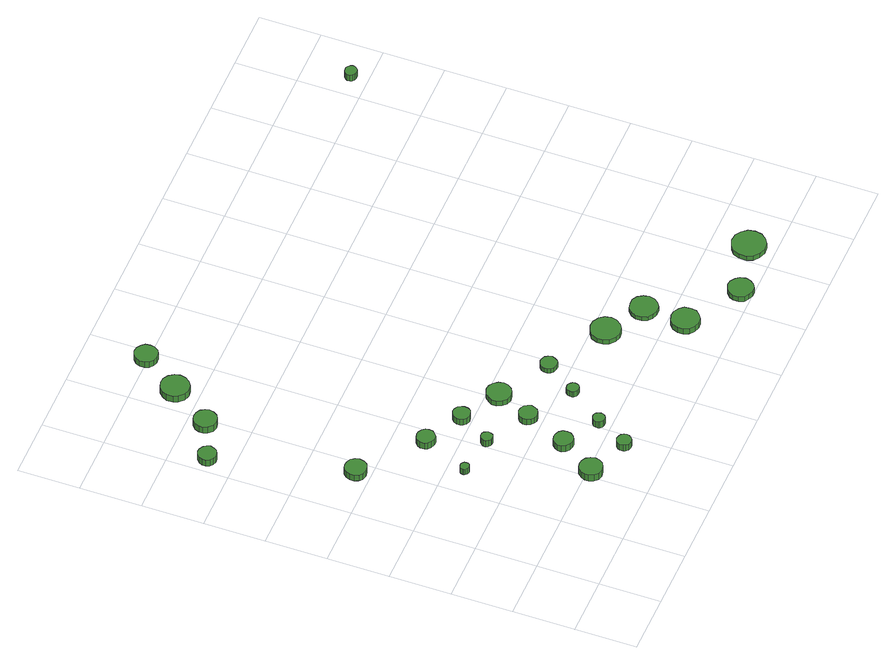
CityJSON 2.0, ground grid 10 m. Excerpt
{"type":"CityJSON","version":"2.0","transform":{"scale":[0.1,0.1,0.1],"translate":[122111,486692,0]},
"CityObjects":{
"tree1":{"type":"SolitaryVegetationObject","attributes":{"function":"something"},"geometry":[{"type":"MultiSurface","lod":"1","boundaries":[[[0,1,2,3,4,5,6,7,8,9,10,11,12,13,14]],[[15,16,17,18,19,20,21,22,23,24,25,26,27,28,29]],[[0,29,28,1]],[[1,28,27,2]],[[2,27,26,3]],[[3,26,25,4]],[[4,25,24,5]],[[5,24,23,6]],[[6,23,22,7]],[[7,22,21,8]],[[8,21,20,9]],[[9,20,19,10]],[[10,19,18,11]],[[11,18,17,12]],[[12,17,16,13]],[[13,16,15,14]],[[14,15,29,0]]]}]},
"tree2":{"type":"SolitaryVegetationObject","attributes":{"function":"something"},"geometry":[{"type":"MultiSurface","lod":"1","boundaries":[[[30,31,32,33,34,35,36,37,38,39,40,41,42,43,44]],[[45,46,47,48,49,50,51,52,53,54,55,56,57,58,59]],[[30,59,58,31]],[[31,58,57,32]],[[32,57,56,33]],[[33,56,55,34]],[[34,55,54,35]],[[35,54,53,36]],[[36,53,52,37]],[[37,52,51,38]],[[38,51,50,39]],[[39,50,49,40]],[[40,49,48,41]],[[41,48,47,42]],[[42,47,46,43]],[[43,46,45,44]],[[44,45,59,30]]]}]},
"tree3":{"type":"SolitaryVegetationObject","attributes":{"function":"something"},"geometry":[{"type":"MultiSurface","lod":"1","boundaries":[[[60,61,62,63,64,65,66,67,68,69,70,71,72,73,74]],[[75,76,77,78,79,80,81,82,83,84,85,86,87,88,89]],[[60,89,88,61]],[[61,88,87,62]],[[62,87,86,63]],[[63,86,85,64]],[[64,85,84,65]],[[65,84,83,66]],[[66,83,82,67]],[[67,82,81,68]],[[68,81,80,69]],[[69,80,79,70]],[[70,79,78,71]],[[71,78,77,72]],[[72,77,76,73]],[[73,76,75,74]],[[74,75,89,60]]]}]},
"tree4":{"type":"SolitaryVegetationObject","attributes":{"function":"something"},"geometry":[{"type":"MultiSurface","lod":"1","boundaries":[[[90,91,92,93,94,95,96,97,98,99,100,101,102,103,104]],[[105,106,107,108,109,110,111,112,113,114,115,116,117,118,119]],[[90,119,118,91]],[[91,118,117,92]],[[92,117,116,93]],[[93,116,115,94]],[[94,115,114,95]],[[95,114,113,96]],[[96,113,112,97]],[[97,112,111,98]],[[98,111,110,99]],[[99,110,109,100]],[[100,109,108,101]],[[101,108,107,102]],[[102,107,106,103]],[[103,106,105,104]],[[104,105,119,90]]]}]},
"tree5":{"type":"SolitaryVegetationObject","attributes":{"function":"something"},"geometry":[{"type":"MultiSurface","lod":"1","boundaries":[[[120,121,122,123,124,125,126,127,128,129,130,131,132,133,134]],[[135,136,137,138,139,140,141,142,143,144,145,146,147,148,149]],[[120,149,148,121]],[[121,148,147,122]],[[122,147,146,123]],[[123,146,145,124]],[[124,145,144,125]],[[125,144,143,126]],[[126,143,142,127]],[[127,142,141,128]],[[128,141,140,129]],[[129,140,139,130]],[[130,139,138,131]],[[131,138,137,132]],[[132,137,136,133]],[[133,136,135,134]],[[134,135,149,120]]]}]},
"tree6":{"type":"SolitaryVegetationObject","attributes":{"function":"something"},"geometry":[{"type":"MultiSurface","lod":"1","boundaries":[[[150,151,152,153,154,155,156,157,158,159,160,161,162,163,164]],[[165,166,167,168,169,170,171,172,173,174,175,176,177,178,179]],[[150,179,178,151]],[[151,178,177,152]],[[152,177,176,153]],[[153,176,175,154]],[[154,175,174,155]],[[155,174,173,156]],[[156,173,172,157]],[[157,172,171,158]],[[158,171,170,159]],[[159,170,169,160]],[[160,169,168,161]],[[161,168,167,162]],[[162,167,166,163]],[[163,166,165,164]],[[164,165,179,150]]]}]},
"tree7":{"type":"SolitaryVegetationObject","attributes":{"function":"something"},"geometry":[{"type":"MultiSurface","lod":"1","boundaries":[[[180,181,182,183,184,185,186,187,188,189,190,191,192,193,194]],[[195,196,197,198,199,200,201,202,203,204,205,206,207,208,209]],[[180,209,208,181]],[[181,208,207,182]],[[182,207,206,183]],[[183,206,205,184]],[[184,205,204,185]],[[185,204,203,186]],[[186,203,202,187]],[[187,202,201,188]],[[188,201,200,189]],[[189,200,199,190]],[[190,199,198,191]],[[191,198,197,192]],[[192,197,196,193]],[[193,196,195,194]],[[194,195,209,180]]]}]},
"tree8":{"type":"SolitaryVegetationObject","attributes":{"function":"something"},"geometry":[{"type":"MultiSurface","lod":"1","boundaries":[[[210,211,212,213,214,215,216,217,218,219,220,221,222,223,224]],[[225,226,227,228,229,230,231,232,233,234,235,236,237,238,239]],[[210,239,238,211]],[[211,238,237,212]],[[212,237,236,213]],[[213,236,235,214]],[[214,235,234,215]],[[215,234,233,216]],[[216,233,232,217]],[[217,232,231,218]],[[218,231,230,219]],[[219,230,229,220]],[[220,229,228,221]],[[221,228,227,222]],[[222,227,226,223]],[[223,226,225,224]],[[224,225,239,210]]]}]},
"tree9":{"type":"SolitaryVegetationObject","attributes":{"function":"something"},"geometry":[{"type":"MultiSurface","lod":"1","boundaries":[[[240,241,242,243,244,245,246,247,248,249,250,251,252,253,254]],[[255,256,257,258,259,260,261,262,263,264,265,266,267,268,269]],[[240,269,268,241]],[[241,268,267,242]],[[242,267,266,243]],[[243,266,265,244]],[[244,265,264,245]],[[245,264,263,246]],[[246,263,262,247]],[[247,262,261,248]],[[248,261,260,249]],[[249,260,259,250]],[[250,259,258,251]],[[251,258,257,252]],[[252,257,256,253]],[[253,256,255,254]],[[254,255,269,240]]]}]},
"tree10":{"type":"SolitaryVegetationObject","attributes":{"function":"something"},"geometry":[{"type":"MultiSurface","lod":"1","boundaries":[[[270,271,272,273,274,275,276,277,278,279,280,281,282,283,284]],[[285,286,287,288,289,290,291,292,293,294,295,296,297,298,299]],[[270,299,298,271]],[[271,298,297,272]],[[272,297,296,273]],[[273,296,295,274]],[[274,295,294,275]],[[275,294,293,276]],[[276,293,292,277]],[[277,292,291,278]],[[278,291,290,279]],[[279,290,289,280]],[[280,289,288,281]],[[281,288,287,282]],[[282,287,286,283]],[[283,286,285,284]],[[284,285,299,270]]]}]},
"tree11":{"type":"SolitaryVegetationObject","attributes":{"function":"something"},"geometry":[{"type":"MultiSurface","lod":"1","boundaries":[[[300,301,302,303,304,305,306,307,308,309,310,311,312,313,314]],[[315,316,317,318,319,320,321,322,323,324,325,326,327,328,329]],[[300,329,328,301]],[[301,328,327,302]],[[302,327,326,303]],[[303,326,325,304]],[[304,325,324,305]],[[305,324,323,306]],[[306,323,322,307]],[[307,322,321,308]],[[308,321,320,309]],[[309,320,319,310]],[[310,319,318,311]],[[311,318,317,312]],[[312,317,316,313]],[[313,316,315,314]],[[314,315,329,300]]]}]},
"tree12":{"type":"SolitaryVegetationObject","attributes":{"function":"something"},"geometry":[{"type":"MultiSurface","lod":"1","boundaries":[[[330,331,332,333,334,335,336,337,338,339,340,341,342,343,344]],[[345,346,347,348,349,350,351,352,353,354,355,356,357,358,359]],[[330,359,358,331]],[[331,358,357,332]],[[332,357,356,333]],[[333,356,355,334]],[[334,355,354,335]],[[335,354,353,336]],[[336,353,352,337]],[[337,352,351,338]],[[338,351,350,339]],[[339,350,349,340]],[[340,349,348,341]],[[341,348,347,342]],[[342,347,346,343]],[[343,346,345,344]],[[344,345,359,330]]]}]},
"tree13":{"type":"SolitaryVegetationObject","attributes":{"function":"something"},"geometry":[{"type":"MultiSurface","lod":"1","boundaries":[[[360,361,362,363,364,365,366,367,368,369,370,371,372,373,374]],[[375,376,377,378,379,380,381,382,383,384,385,386,387,388,389]],[[360,389,388,361]],[[361,388,387,362]],[[362,387,386,363]],[[363,386,385,364]],[[364,385,384,365]],[[365,384,383,366]],[[366,383,382,367]],[[367,382,381,368]],[[368,381,380,369]],[[369,380,379,370]],[[370,379,378,371]],[[371,378,377,372]],[[372,377,376,373]],[[373,376,375,374]],[[374,375,389,360]]]}]},
"tree14":{"type":"SolitaryVegetationObject","attributes":{"function":"something"},"geometry":[{"type":"MultiSurface","lod":"1","boundaries":[[[390,391,392,393,394,395,396,397,398,399,400,401,402,403,404]],[[405,406,407,408,409,410,411,412,413,414,415,416,417,418,419]],[[390,419,418,391]],[[391,418,417,392]],[[392,417,416,393]],[[393,416,415,394]],[[394,415,414,395]],[[395,414,413,396]],[[396,413,412,397]],[[397,412,411,398]],[[398,411,410,399]],[[399,410,409,400]],[[400,409,408,401]],[[401,408,407,402]],[[402,407,406,403]],[[403,406,405,404]],[[404,405,419,390]]]}]},
"tree15":{"type":"SolitaryVegetationObject","attributes":{"function":"something"},"geometry":[{"type":"MultiSurface","lod":"1","boundaries":[[[420,421,422,423,424,425,426,427,428,429,430,431,432,433,434]],[[435,436,437,438,439,440,441,442,443,444,445,446,447,448,449]],[[420,449,448,421]],[[421,448,447,422]],[[422,447,446,423]],[[423,446,445,424]],[[424,445,444,425]],[[425,444,443,426]],[[426,443,442,427]],[[427,442,441,428]],[[428,441,440,429]],[[429,440,439,430]],[[430,439,438,431]],[[431,438,437,432]],[[432,437,436,433]],[[433,436,435,434]],[[434,435,449,420]]]}]},
"tree16":{"type":"SolitaryVegetationObject","attributes":{"function":"something"},"geometry":[{"type":"MultiSurface","lod":"1","boundaries":[[[450,451,452,453,454,455,456,457,458,459,460,461,462,463,464]],[[465,466,467,468,469,470,471,472,473,474,475,476,477,478,479]],[[450,479,478,451]],[[451,478,477,452]],[[452,477,476,453]],[[453,476,475,454]],[[454,475,474,455]],[[455,474,473,456]],[[456,473,472,457]],[[457,472,471,458]],[[458,471,470,459]],[[459,470,469,460]],[[460,469,468,461]],[[461,468,467,462]],[[462,467,466,463]],[[463,466,465,464]],[[464,465,479,450]]]}]},
"tree17":{"type":"SolitaryVegetationObject","attributes":{"function":"something"},"geometry":[{"type":"MultiSurface","lod":"1","boundaries":[[[480,481,482,483,484,485,486,487,488,489,490,491,492,493,494]],[[495,496,497,498,499,500,501,502,503,504,505,506,507,508,509]],[[480,509,508,481]],[[481,508,507,482]],[[482,507,506,483]],[[483,506,505,484]],[[484,505,504,485]],[[485,504,503,486]],[[486,503,502,487]],[[487,502,501,488]],[[488,501,500,489]],[[489,500,499,490]],[[490,499,498,491]],[[491,498,497,492]],[[492,497,496,493]],[[493,496,495,494]],[[494,495,509,480]]]}]},
"tree18":{"type":"SolitaryVegetationObject","attributes":{"function":"something"},"geometry":[{"type":"MultiSurface","lod":"1","boundaries":[[[510,511,512,513,514,515,516,517,518,519,520,521,522,523,524]],[[525,526,527,528,529,530,531,532,533,534,535,536,537,538,539]],[[510,539,538,511]],[[511,538,537,512]],[[512,537,536,513]],[[513,536,535,514]],[[514,535,534,515]],[[515,534,533,516]],[[516,533,532,517]],[[517,532,531,518]],[[518,531,530,519]],[[519,530,529,520]],[[520,529,528,521]],[[521,528,527,522]],[[522,527,526,523]],[[523,526,525,524]],[[524,525,539,510]]]}]},
"tree19":{"type":"SolitaryVegetationObject","attributes":{"function":"something"},"geometry":[{"type":"MultiSurface","lod":"1","boundaries":[[[540,541,542,543,544,545,546,547,548,549,550,551,552,553,554]],[[555,556,557,558,559,560,561,562,563,564,565,566,567,568,569]],[[540,569,568,541]],[[541,568,567,542]],[[542,567,566,543]],[[543,566,565,544]],[[544,565,564,545]],[[545,564,563,546]],[[546,563,562,547]],[[547,562,561,548]],[[548,561,560,549]],[[549,560,559,550]],[[550,559,558,551]],[[551,558,557,552]],[[552,557,556,553]],[[553,556,555,554]],[[554,555,569,540]]]}]},
"tree20":{"type":"SolitaryVegetationObject","attributes":{"function":"something"},"geometry":[{"type":"MultiSurface","lod":"1","boundaries":[[[570,571,572,573,574,575,576,577,578,579,580,581,582,583,584]],[[585,586,587,588,589,590,591,592,593,594,595,596,597,598,599]],[[570,599,598,571]],[[571,598,597,572]],[[572,597,596,573]],[[573,596,595,574]],[[574,595,594,575]],[[575,594,593,576]],[[576,593,592,577]],[[577,592,591,578]],[[578,591,590,579]],[[579,590,589,580]],[[580,589,588,581]],[[581,588,587,582]],[[582,587,586,583]],[[583,586,585,584]],[[584,585,599,570]]]}]},
"tree21":{"type":"SolitaryVegetationObject","attributes":{"function":"something"},"geometry":[{"type":"MultiSurface","lod":"1","boundaries":[[[600,601,602,603,604,605,606,607,608,609,610,611,612,613,614]],[[615,616,617,618,619,620,621,622,623,624,625,626,627,628,629]],[[600,629,628,601]],[[601,628,627,602]],[[602,627,626,603]],[[603,626,625,604]],[[604,625,624,605]],[[605,624,623,606]],[[606,623,622,607]],[[607,622,621,608]],[[608,621,620,609]],[[609,620,619,610]],[[610,619,618,611]],[[611,618,617,612]],[[612,617,616,613]],[[613,616,615,614]],[[614,615,629,600]]]}]},
"tree22":{"type":"SolitaryVegetationObject","attributes":{"function":"something"},"geometry":[{"type":"MultiSurface","lod":"1","boundaries":[[[630,631,632,633,634,635,636,637,638,639,640,641,642,643,644]],[[645,646,647,648,649,650,651,652,653,654,655,656,657,658,659]],[[630,659,658,631]],[[631,658,657,632]],[[632,657,656,633]],[[633,656,655,634]],[[634,655,654,635]],[[635,654,653,636]],[[636,653,652,637]],[[637,652,651,638]],[[638,651,650,639]],[[639,650,649,640]],[[640,649,648,641]],[[641,648,647,642]],[[642,647,646,643]],[[643,646,645,644]],[[644,645,659,630]]]}]},
"tree23":{"type":"SolitaryVegetationObject","attributes":{"function":"something"},"geometry":[{"type":"MultiSurface","lod":"1","boundaries":[[[660,661,662,663,664,665,666,667,668,669,670,671,672,673,674]],[[675,676,677,678,679,680,681,682,683,684,685,686,687,688,689]],[[660,689,688,661]],[[661,688,687,662]],[[662,687,686,663]],[[663,686,685,664]],[[664,685,684,665]],[[665,684,683,666]],[[666,683,682,667]],[[667,682,681,668]],[[668,681,680,669]],[[669,680,679,670]],[[670,679,678,671]],[[671,678,677,672]],[[672,677,676,673]],[[673,676,675,674]],[[674,675,689,660]]]}]}
},
"vertices":[
[95,424,17],[93,431,17],[89,437,17],[82,440,17],[75,441,17],[68,439,17],[63,434,17],[60,427,17],[60,420,17],[63,413,17],[68,408,17],[75,406,17],[82,407,17],[89,410,17],[93,416,17],[93,416,5],[89,410,5],[82,407,5],[75,406,5],[68,408,5],[63,413,5],[60,420,5],[60,427,5],[63,434,5],[68,439,5],[75,441,5],[82,440,5],[89,437,5],[93,431,5],[95,424,5],
[37,642,18],[35,648,18],[32,653,18],[26,656,18],[20,657,18],[15,655,18],[10,651,18],[7,645,18],[7,639,18],[10,633,18],[15,629,18],[20,627,18],[26,628,18],[32,631,18],[35,636,18],[35,636,5],[32,631,5],[26,628,5],[20,627,5],[15,629,5],[10,633,5],[7,639,5],[7,645,5],[10,651,5],[15,655,5],[20,657,5],[26,656,5],[32,653,5],[35,648,5],[37,642,5],
[147,272,16],[147,275,16],[145,277,16],[142,279,16],[139,279,16],[136,278,16],[134,276,16],[133,273,16],[133,270,16],[134,268,16],[136,266,16],[139,265,16],[142,265,16],[145,266,16],[147,269,16],[147,269,4],[145,266,4],[142,265,4],[139,265,4],[136,266,4],[134,268,4],[133,270,4],[133,273,4],[134,276,4],[136,278,4],[139,279,4],[142,279,4],[145,277,4],[147,275,4],[147,272,4],
[227,94,16],[225,102,16],[221,108,16],[214,112,16],[206,113,16],[199,111,16],[193,105,16],[190,98,16],[190,91,16],[193,84,16],[199,78,16],[206,76,16],[214,77,16],[221,81,16],[225,87,16],[225,87,3],[221,81,3],[214,77,3],[206,76,3],[199,78,3],[193,84,3],[190,91,3],[190,98,3],[193,105,3],[199,111,3],[206,113,3],[214,112,3],[221,108,3],[225,102,3],[227,94,3],
[192,349,14],[191,355,14],[187,360,14],[182,363,14],[176,364,14],[170,362,14],[165,358,14],[163,353,14],[163,346,14],[165,341,14],[170,337,14],[176,335,14],[182,335,14],[187,339,14],[191,343,14],[191,343,1],[187,339,1],[182,335,1],[176,335,1],[170,337,1],[165,341,1],[163,346,1],[163,353,1],[165,358,1],[170,362,1],[176,364,1],[182,363,1],[187,360,1],[191,355,1],[192,349,1],
[219,264,15],[218,267,15],[216,271,15],[212,273,15],[208,273,15],[205,272,15],[202,269,15],[200,266,15],[200,262,15],[202,258,15],[205,255,15],[208,254,15],[212,254,15],[216,256,15],[218,260,15],[218,260,2],[216,256,2],[212,254,2],[208,254,2],[205,255,2],[202,258,2],[200,262,2],[200,266,2],[202,269,2],[205,272,2],[208,273,2],[212,273,2],[216,271,2],[218,267,2],[219,264,2],
[106,671,18],[104,678,18],[100,684,18],[93,688,18],[85,689,18],[78,687,18],[72,681,18],[69,674,18],[69,667,18],[72,660,18],[78,654,18],[85,652,18],[93,653,18],[100,657,18],[104,663,18],[104,663,5],[100,657,5],[93,653,5],[85,652,5],[78,654,5],[72,660,5],[69,667,5],[69,674,5],[72,681,5],[78,687,5],[85,689,5],[93,688,5],[100,684,5],[104,678,5],[106,671,5],
[263,154,15],[262,161,15],[258,166,15],[252,169,15],[246,170,15],[240,168,15],[235,163,15],[232,158,15],[232,151,15],[235,145,15],[240,141,15],[246,139,15],[252,139,15],[258,143,15],[262,148,15],[262,148,2],[258,143,2],[252,139,2],[246,139,2],[240,141,2],[235,145,2],[232,151,2],[232,158,2],[235,163,2],[240,168,2],[246,170,2],[252,169,2],[258,166,2],[262,161,2],[263,154,2],
[290,68,15],[289,73,15],[286,77,15],[282,79,15],[277,80,15],[272,78,15],[269,75,15],[267,71,15],[267,66,15],[269,62,15],[272,58,15],[277,57,15],[282,57,15],[286,60,15],[289,64,15],[289,64,2],[286,60,2],[282,57,2],[277,57,2],[272,58,2],[269,62,2],[267,66,2],[267,71,2],[269,75,2],[272,78,2],[277,80,2],[282,79,2],[286,77,2],[289,73,2],[290,68,2],
[256,317,13],[255,322,13],[252,327,13],[247,330,13],[241,331,13],[235,329,13],[231,325,13],[229,320,13],[229,314,13],[231,309,13],[235,305,13],[241,303,13],[247,304,13],[252,306,13],[255,311,13],[255,311,1],[252,306,1],[247,304,1],[241,303,1],[235,305,1],[231,309,1],[229,314,1],[229,320,1],[231,325,1],[235,329,1],[241,331,1],[247,330,1],[252,327,1],[255,322,1],[256,317,1],
[317,120,15],[316,124,15],[314,128,15],[310,130,15],[306,130,15],[302,129,15],[299,126,15],[298,122,15],[298,118,15],[299,115,15],[302,112,15],[306,111,15],[310,111,15],[314,113,15],[316,117,15],[316,117,2],[314,113,2],[310,111,2],[306,111,2],[302,112,2],[299,115,2],[298,118,2],[298,122,2],[299,126,2],[302,129,2],[306,130,2],[310,130,2],[314,128,2],[316,124,2],[317,120,2],
[295,224,13],[293,230,13],[290,235,13],[284,238,13],[278,239,13],[273,237,13],[268,233,13],[265,227,13],[265,221,13],[268,215,13],[273,211,13],[278,209,13],[284,210,13],[290,213,13],[293,218,13],[293,218,1],[290,213,1],[284,210,1],[278,209,1],[273,211,1],[268,215,1],[265,221,1],[265,227,1],[268,233,1],[273,237,1],[278,239,1],[284,238,1],[290,235,1],[293,230,1],[295,224,1],
[155,737,20],[153,746,20],[147,754,20],[139,759,20],[130,760,20],[121,757,20],[114,750,20],[110,742,20],[110,732,20],[114,724,20],[121,717,20],[130,714,20],[139,715,20],[147,720,20],[153,728,20],[153,728,7],[147,720,7],[139,715,7],[130,714,7],[121,717,7],[114,724,7],[110,732,7],[110,742,7],[114,750,7],[121,757,7],[130,760,7],[139,759,7],[147,754,7],[153,746,7],[155,737,7],
[325,281,11],[323,289,11],[318,296,11],[311,300,11],[303,301,11],[295,298,11],[289,292,11],[285,285,11],[285,277,11],[289,269,11],[295,263,11],[303,261,11],[311,262,11],[318,266,11],[323,273,11],[323,273,1],[318,266,1],[311,262,1],[303,261,1],[295,263,1],[289,269,1],[285,277,1],[285,285,1],[289,292,1],[295,298,1],[303,301,1],[311,300,1],[318,296,1],[323,289,1],[325,281,1],
[363,180,12],[362,184,12],[360,187,12],[356,190,12],[352,190,12],[348,189,12],[345,186,12],[344,182,12],[344,178,12],[345,175,12],[348,172,12],[352,171,12],[356,171,12],[360,173,12],[362,176,12],[362,176,1],[360,173,1],[356,171,1],[352,171,1],[348,172,1],[345,175,1],[344,178,1],[344,182,1],[345,186,1],[348,189,1],[352,190,1],[356,190,1],[360,187,1],[362,184,1],[363,180,1],
[195,801,21],[194,809,21],[189,815,21],[183,819,21],[175,820,21],[168,817,21],[162,812,21],[159,805,21],[159,797,21],[162,790,21],[168,785,21],[175,783,21],[183,784,21],[189,787,21],[194,794,21],[194,794,9],[189,787,9],[183,784,9],[175,783,9],[168,785,9],[162,790,9],[159,797,9],[159,805,9],[162,812,9],[168,817,9],[175,820,9],[183,819,9],[189,815,9],[194,809,9],[195,801,9],
[403,233,10],[401,239,10],[398,244,10],[393,246,10],[388,247,10],[382,245,10],[378,241,10],[376,236,10],[376,231,10],[378,225,10],[382,222,10],[388,220,10],[393,220,10],[398,223,10],[401,228,10],[401,228,1],[398,223,1],[393,220,1],[388,220,1],[382,222,1],[378,225,1],[376,231,1],[376,236,1],[378,241,1],[382,245,1],[388,247,1],[393,246,1],[398,244,1],[401,239,1],[403,233,1],
[510,179,10],[508,189,10],[502,197,10],[493,202,10],[483,203,10],[474,200,10],[466,194,10],[462,184,10],[462,174,10],[466,165,10],[474,158,10],[483,155,10],[493,156,10],[502,161,10],[508,170,10],[508,170,1],[502,161,1],[493,156,1],[483,155,1],[474,158,1],[466,165,1],[462,174,1],[462,184,1],[466,194,1],[474,200,1],[483,203,1],[493,202,1],[502,197,1],[508,189,1],[510,179,1],
[570,74,11],[569,84,11],[563,91,11],[555,96,11],[546,97,11],[537,94,11],[530,88,11],[526,79,11],[526,70,11],[530,61,11],[537,55,11],[546,52,11],[555,53,11],[563,58,11],[569,65,11],[569,65,0],[563,58,0],[555,53,0],[546,52,0],[537,55,0],[530,61,0],[526,70,0],[526,79,0],[530,88,0],[537,94,0],[546,97,0],[555,96,0],[563,91,0],[569,84,0],[570,74,0],
[572,142,9],[570,151,9],[565,159,9],[557,164,9],[547,164,9],[539,162,9],[532,155,9],[528,147,9],[528,138,9],[532,129,9],[539,123,9],[547,120,9],[557,121,9],[565,126,9],[570,133,9],[570,133,1],[565,126,1],[557,121,1],[547,120,1],[539,123,1],[532,129,1],[528,138,1],[528,147,1],[532,155,1],[539,162,1],[547,164,1],[557,164,1],[565,159,1],[570,151,1],[572,142,1],
[659,20,10],[657,29,10],[652,35,10],[645,40,10],[637,41,10],[629,38,10],[622,32,10],[619,25,10],[619,16,10],[622,8,10],[629,3,10],[637,0,10],[645,1,10],[652,5,10],[657,12,10],[657,12,0],[652,5,0],[645,1,0],[637,0,0],[629,3,0],[622,8,0],[619,16,0],[619,25,0],[622,32,0],[629,38,0],[637,41,0],[645,40,0],[652,35,0],[657,29,0],[659,20,0],
[755,42,9],[753,53,9],[746,62,9],[737,68,9],[725,69,9],[715,65,9],[706,58,9],[702,48,9],[702,36,9],[706,26,9],[715,19,9],[725,15,9],[737,16,9],[746,22,9],[753,31,9],[753,31,0],[746,22,0],[737,16,0],[725,15,0],[715,19,0],[706,26,0],[702,36,0],[702,48,0],[706,58,0],[715,65,0],[725,69,0],[737,68,0],[746,62,0],[753,53,0],[755,42,0],
[839,725,24],[838,729,24],[835,732,24],[832,734,24],[828,734,24],[824,733,24],[821,730,24],[819,727,24],[819,722,24],[821,719,24],[824,716,24],[828,715,24],[832,715,24],[835,717,24],[838,721,24],[838,721,11],[835,717,11],[832,715,11],[828,715,11],[824,716,11],[821,719,11],[819,722,11],[819,727,11],[821,730,11],[824,733,11],[828,734,11],[832,734,11],[835,732,11],[838,729,11],[839,725,11]
]}
